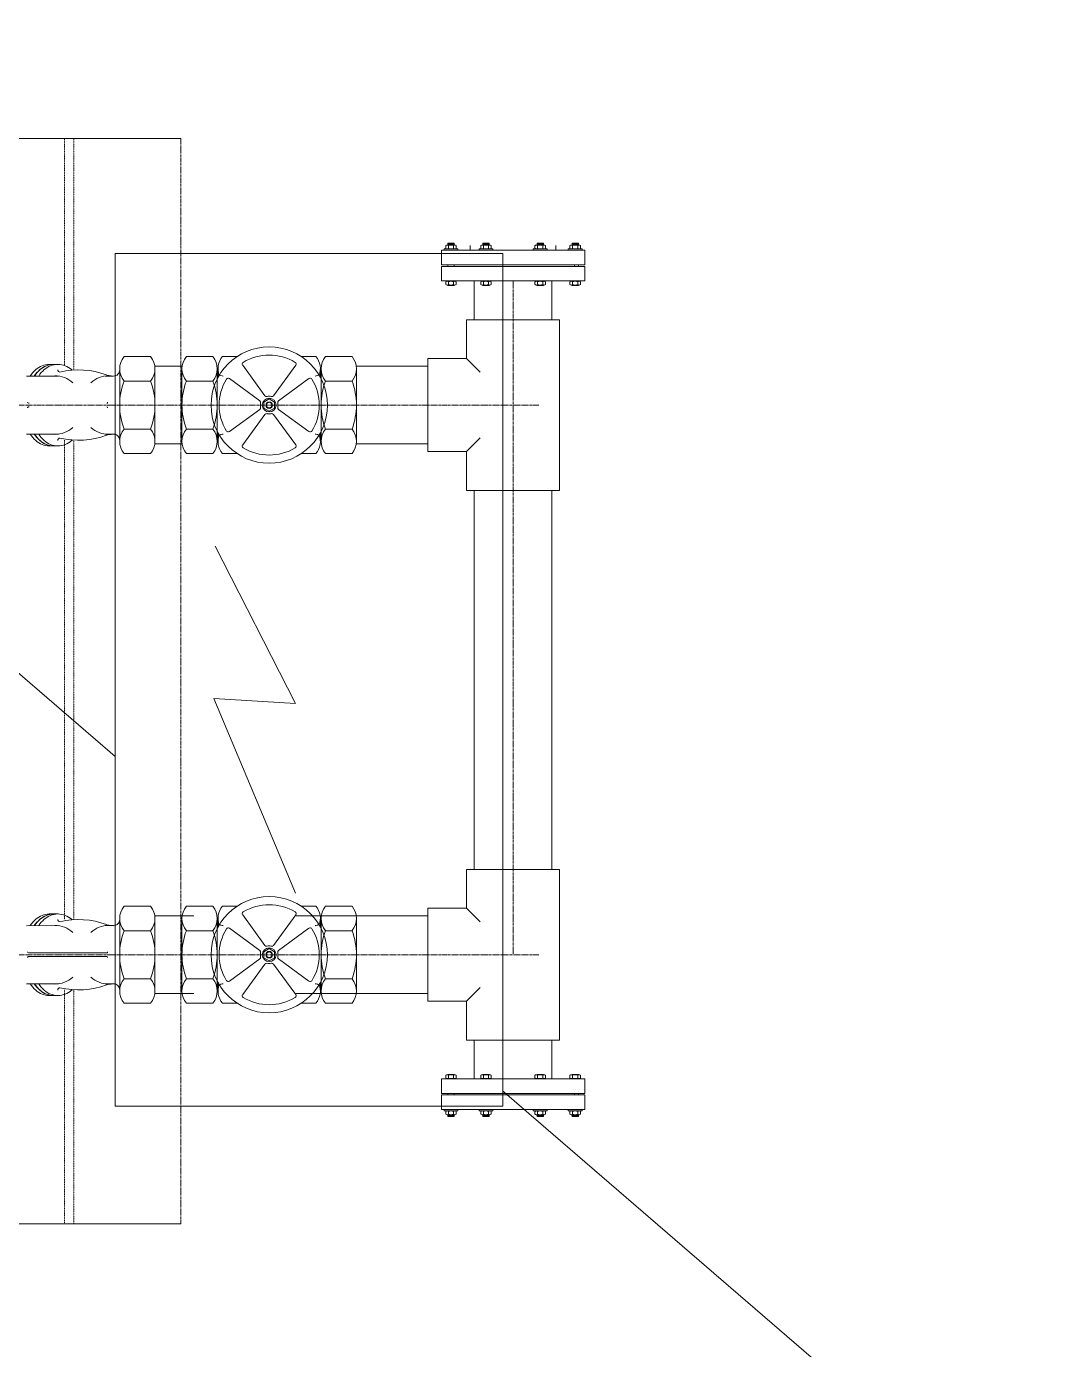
# Model space of a CAD drawing. Header units: millimetres. Extents: x -44713 to 26888, y -13000 to 43000.
# Drawn here: x 10648 to 11139, y 18278 to 18918 of the extents above; entities that cross this region are included whole.
import ezdxf

# ---------------------------------------------------------------- set-up
doc = ezdxf.new("R2010")
doc.units = ezdxf.units.MM
doc.header["$MEASUREMENT"] = 0
for name, pattern in [('1735 X DT-5BR-RFP$0$CENTER', [2, 1.25, -0.25, 0.25, -0.25]), ('1735 X DT-5BR-RFP$0$CONTINU', [0]), ('1735 X DT-5BR-RFP$0$DASHED', [0.75, 0.5, -0.25])]:
    doc.linetypes.add(name, pattern=pattern)
doc.layers.add('00-First Floor Projection', color=1, linetype='Continuous')
doc.layers.add('1735 X DT-5BR-RFP$0$0-MEP', color=251, linetype='Continuous', lineweight=20)
doc.styles.add('1735 X DT-5BR-RFP$0$ARIAL', font='swiss.ttf')
doc.dimstyles.new('1735 X DT-5BR-RFP$0$A&B DIM', dxfattribs={"dimtxt": 250, "dimasz": 250, "dimexe": 100, "dimexo": 100, "dimgap": 0, "dimtad": 0, "dimdec": 0, "dimzin": 12, "dimdsep": 46, "dimtxsty": '1735 X DT-5BR-RFP$0$ARIAL', "dimcen": 0, "dimdle": 100, "dimclrd": 11, "dimclre": 11, "dimclrt": 7, "dimadec": 0, "dimazin": 0, "dimtfac": 1, "dimtdec": 0, "dimtmove": 1, "dimatfit": 2, "dimfxl": 1, "dimtvp": 0.75, "dimtolj": 1, "dimtzin": 12, "dimlwd": 18, "dimlwe": 18, "dimarcsym": 0})

# ---------------------------------------------------------------- blocks, each defined once
blk = doc.blocks.new('1735 X DT-5BR-RFP$0$IV - PLAN')
at = {"linetype": '1735 X DT-5BR-RFP$0$CONTINU'}
for p, q in [((-5.5, 12.1), (-34.2, 51.3)), ((5.5, 12.1), (34.2, 51.3)), ((-12.1, 5.5), (-51.3, 34.2)), ((12.1, 5.5), (51.3, 34.2)), ((-3.9, 6.8), (-7.9, 0)), ((3.9, 6.8), (-3.9, 6.8)), ((7.9, 0), (3.9, 6.8)), ((-12.1, -5.5), (-51.3, -34.2)), ((-5.5, -12.1), (-34.2, -51.3)), ((-7.9, 0), (-3.9, -6.8)), ((-3.9, -6.8), (3.9, -6.8)), ((3.9, -6.8), (7.9, 0)), ((5.5, -12.1), (34.2, -51.3)), ((12.1, -5.5), (51.3, -34.2))]:
    blk.add_line(p, q, dxfattribs=at)
for points in [[(-62.5, 60.3), (-62.5, 41.4)], [(-35.6, 66), (-46.8, 66)], [(46.8, 66), (35.6, 66)], [(62.5, 41.4), (62.5, 60.3)], [(-62.5, -60.3), (-62.5, -41.4)], [(62.5, -41.4), (62.5, -60.3)], [(-35.6, -66), (-46.8, -66)], [(-35.6, -66), (-37.4, -66)], [(46.8, -66), (35.6, -66)]]:
    blk.add_lwpolyline(points)
for centre, start, end in [((-46.8, 41.4), 69.854, 129.8153), ((46.8, 41.4), 50.2038, 110.202), ((-46.8, -41.4), 230.1847, 290.146), ((46.8, -41.4), 249.798, 309.7962)]:
    blk.add_arc(centre, 24.6, start, end)
at = {"linetype": '1735 X DT-5BR-RFP$0$CONTINU', "extrusion": (0, 0, -1)}
for centre, major_axis, start_param, end_param in [((0, 0), (-75, 0), 1.570797, 7.853982), ((-32.1, 52.9), (-2.62, 0), -0.631707, 1.02491), ((0, 0), (-64.5, 0), 1.024909, 2.116684), ((32.1, 52.9), (2.62, 0), -1.02491, 0.631707), ((-52.9, 32.1), (-2.62, 0), 0.545893, 2.20251), ((52.9, 32.1), (2.62, 0), 4.080675, 5.737293), ((0, 0), (64.5, 0), 2.595705, 3.68748), ((0, 0), (64.5, 0), -0.545888, 0.545888), ((-13.6, 3.4), (2.62, 0), -0.939096, 0.243436), ((0, 0), (-11.4, 0), -0.243445, 0.243445), ((0, 0), (-8.86, 0), 1.570798, 7.853983), ((-3.4, 13.6), (2.62, 0), 1.327349, 2.509881), ((0, 0), (4.33, 0), 4.712383, 10.995568), ((0, 0), (3.57, 0), 4.712375421905853, 10.99556072908544), ((0, 0), (-11.4, 0), 1.327351, 1.814241), ((3.4, 13.6), (-2.62, 0), 3.773303, 4.955836), ((13.6, 3.4), (2.62, 0), 2.898144, 4.080677), ((0, 0), (-11.4, 0), 2.898148, 3.385038), ((-13.6, -3.4), (2.62, 0), -0.243448, 0.939084), ((-3.4, -13.6), (-2.62, 0), 0.631711, 1.814243), ((0, 0), (-11.4, 0), 4.468944, 4.955834), ((3.4, -13.6), (2.62, 0), 4.468942, 5.651475), ((13.6, -3.4), (-2.62, 0), -0.939084, 0.243448), ((-52.9, -32.1), (2.62, 0), 0.939082, 2.5957), ((52.9, -32.1), (-2.62, 0), 3.687485, 5.344103), ((-32.1, -52.9), (2.62, 0), 2.116682, 3.7733), ((0, 0), (-64.5, 0), 4.166501, 5.258277)]:
    blk.add_ellipse(centre, major_axis=major_axis, ratio=1, start_param=start_param, end_param=end_param, dxfattribs=at)
at = {"linetype": '1735 X DT-5BR-RFP$0$CONTINU'}
blk.add_ellipse((32.1, -52.9), major_axis=(-2.62, 0), ratio=1, start_param=2.116682, end_param=3.7733, dxfattribs=at)
blk = doc.blocks.new('1735 X DT-5BR-RFP$0$HOT R.O. WATER CIRCULATION PUMP')
for p, q in [((-450, 0), (0, 0)), ((-450, -525), (0, -525))]:
    blk.add_line(p, q)
at = {"linetype": '1735 X DT-5BR-RFP$0$DASHED', "ltscale": 0.1}
for p, q in [((-398.25, -113.28), (-398.25, 0)), ((-393.75, -113.14), (-393.75, 0)), ((-398.25, -379.13), (-398.25, -146.99)), ((-393.75, -379), (-393.75, -147.12)), ((-398.25, -525), (-398.25, -412.84)), ((-393.75, -525), (-393.75, -415.12))]:
    blk.add_line(p, q, dxfattribs=at)
at = {"linetype": 'Continuous'}
for p, q in [((-645.3, -55.28), (-645.3, -62.31)), ((-641.89, -52.97), (-641.89, -54.35)), ((-639.39, -52.97), (-639.39, -54.35)), ((-624.98, -52.97), (-624.98, -54.35)), ((-622.47, -52.97), (-622.47, -54.35)), ((-645.3, -63.03), (-645.3, -70.06)), ((-642.17, -62.48), (-642.17, -62.31)), ((-642.17, -63.03), (-642.17, -62.31)), ((-640.27, -63.03), (-640.27, -62.31)), ((-642.17, -70.23), (-642.17, -70.06)), ((-639.11, -70.06), (-639.11, -70.23)), ((-629.36, -70.06), (-629.36, -88.89)), ((-625.26, -70.23), (-625.26, -70.06)), ((-622.2, -70.06), (-622.2, -70.23)), ((-641.89, -71.84), (-641.89, -70.46)), ((-639.39, -71.84), (-639.39, -70.46)), ((-624.98, -71.84), (-624.98, -70.46)), ((-622.47, -71.84), (-622.47, -70.46)), ((-633.11, -171.39), (-633.11, -88.89)), ((-386.38, -110.42), (-390.5, -110.42)), ((-375.29, -116.06), (-390.75, -116.06)), ((-376.24, -129.22), (-414.08, -129.22)), ((-376.24, -131.03), (-414.08, -131.03)), ((-375.29, -144.19), (-390.75, -144.2)), ((-386.38, -149.84), (-390.5, -149.84)), ((-629.36, -354.74), (-629.36, -171.39)), ((-633.11, -354.74), (-633.11, -437.24)), ((-386.38, -376.28), (-390.5, -376.28)), ((-375.29, -381.92), (-390.75, -381.92)), ((-376.24, -395.08), (-376.58, -395.08)), ((-376.24, -396.88), (-376.58, -396.88)), ((-375.29, -410.05), (-390.75, -410.05)), ((-386.38, -415.7), (-390.5, -415.7)), ((-629.36, -456.07), (-629.36, -437.24)), ((-641.89, -454.29), (-641.89, -455.67)), ((-639.39, -454.29), (-639.39, -455.67)), ((-624.98, -454.29), (-624.98, -455.67)), ((-622.47, -454.29), (-622.47, -455.67)), ((-645.3, -463.1), (-645.3, -456.07)), ((-642.17, -455.9), (-642.17, -456.07)), ((-639.11, -456.07), (-639.11, -455.9)), ((-625.26, -455.9), (-625.26, -456.07)), ((-622.2, -456.07), (-622.2, -455.9)), ((-645.3, -470.85), (-645.3, -463.82)), ((-642.17, -463.1), (-642.17, -463.82)), ((-642.17, -463.65), (-642.17, -463.82)), ((-640.27, -463.1), (-640.27, -463.82)), ((-641.89, -473.16), (-641.89, -471.78)), ((-639.39, -473.16), (-639.39, -471.78)), ((-624.98, -473.16), (-624.98, -471.78)), ((-622.47, -473.16), (-622.47, -471.78))]:
    blk.add_line(p, q, dxfattribs=at)
at = {"color": 8, "linetype": '1735 X DT-5BR-RFP$0$CENTER'}
blk.add_line((-610.61, -130.54), (-610.61, -456.07), dxfattribs=at)
at = {"linetype": '1735 X DT-5BR-RFP$0$CONTINU'}
blk.add_line((-631.33, -473.17), (-631.33, -470.85), dxfattribs=at)
at = {"linetype": 'Continuous'}
for points in [[(-643.98, -55.28), (-643.98, -54.58), (-637.3, -54.58), (-637.3, -55.28)], [(-627.07, -55.28), (-627.07, -54.58), (-620.39, -54.58), (-620.39, -55.28)], [(-643.98, -470.85), (-643.98, -471.55), (-637.3, -471.55), (-637.3, -470.85)], [(-627.07, -470.85), (-627.07, -471.55), (-620.39, -471.55), (-620.39, -470.85)]]:
    blk.add_lwpolyline(points, close=True, dxfattribs=at)
for points in [[(-643.17, -54.35), (-643.17, -52.97)], [(-642.53, -52.74), (-638.75, -52.74)], [(-638.75, -54.58), (-642.53, -54.58)], [(-639.11, -52.74), (-639.11, -51.87), (-642.17, -51.87), (-642.17, -52.81)], [(-638.11, -52.97), (-638.11, -54.35)], [(-626.25, -54.35), (-626.25, -52.97)], [(-625.62, -52.74), (-621.84, -52.74)], [(-621.84, -54.58), (-625.62, -54.58)], [(-622.2, -52.74), (-622.2, -51.87), (-625.26, -51.87), (-625.26, -52.81)], [(-621.2, -52.97), (-621.2, -54.35)], [(-599.38, -52.74), (-595.6, -52.74)], [(-595.96, -52.74), (-595.96, -51.87), (-599.03, -51.87), (-599.03, -52.81)], [(-578.69, -52.74), (-582.47, -52.74)], [(-582.11, -52.74), (-582.11, -51.87), (-579.05, -51.87), (-579.05, -52.81)], [(-638.75, -70.23), (-642.53, -70.23)], [(-621.84, -70.23), (-625.62, -70.23)], [(-643.17, -70.46), (-643.17, -71.84)], [(-642.53, -72.07), (-638.75, -72.07)], [(-639.11, -72.07), (-639.11, -72.25), (-642.17, -72.25), (-642.17, -72)], [(-638.11, -71.84), (-638.11, -70.46)], [(-626.25, -70.46), (-626.25, -71.84)], [(-625.62, -72.07), (-621.84, -72.07)], [(-622.2, -72.07), (-622.2, -72.25), (-625.26, -72.25), (-625.26, -72)], [(-621.2, -71.84), (-621.2, -70.46)], [(-643.17, -455.67), (-643.17, -454.29)], [(-642.53, -454.06), (-638.75, -454.06)], [(-639.11, -454.06), (-639.11, -453.89), (-642.17, -453.89), (-642.17, -454.13)], [(-638.11, -454.29), (-638.11, -455.67)], [(-626.25, -455.67), (-626.25, -454.29)], [(-625.62, -454.06), (-621.84, -454.06)], [(-622.2, -454.06), (-622.2, -453.89), (-625.26, -453.89), (-625.26, -454.13)], [(-621.2, -454.29), (-621.2, -455.67)], [(-638.75, -455.9), (-642.53, -455.9)], [(-621.84, -455.9), (-625.62, -455.9)], [(-643.17, -471.78), (-643.17, -473.16)], [(-638.75, -471.55), (-642.53, -471.55)], [(-642.53, -473.39), (-638.75, -473.39)], [(-639.11, -473.39), (-639.11, -474.26), (-642.17, -474.26), (-642.17, -473.32)], [(-638.11, -473.16), (-638.11, -471.78)], [(-626.25, -471.78), (-626.25, -473.16)], [(-621.84, -471.55), (-625.62, -471.55)], [(-625.62, -473.39), (-621.84, -473.39)], [(-622.2, -473.39), (-622.2, -474.26), (-625.26, -474.26), (-625.26, -473.32)], [(-621.2, -473.16), (-621.2, -471.78)], [(-599.38, -473.39), (-595.6, -473.39)], [(-595.96, -473.39), (-595.96, -474.26), (-599.03, -474.26), (-599.03, -473.32)], [(-578.69, -473.39), (-582.47, -473.39)], [(-582.11, -473.39), (-582.11, -474.26), (-579.05, -474.26), (-579.05, -473.32)]]:
    blk.add_lwpolyline(points, dxfattribs=at)
for centre, radius, start, end in [((-642.53, -53.74), 0.994, 50.19425, 129.80575), ((-642.53, -53.59), 0.994, 230.19425, 309.80575), ((-640.54, -35.2), 16.91, 264.46243, 274.85915), ((-640.54, -35.49), 16.91, 264.46243, 274.85915), ((-640.54, -35.73), 16.91, 264.46243, 274.85915), ((-640.64, -56.27), 3.53, 69.18422, 110.81578), ((-640.64, -51.05), 3.53, 249.18422, 290.81578), ((-638.75, -53.74), 0.994, 50.19425, 129.80575), ((-638.75, -53.59), 0.994, 230.19425, 309.80575), ((-625.62, -53.74), 0.994, 50.19425, 129.80575), ((-625.62, -53.59), 0.994, 230.19425, 309.80575), ((-623.63, -35.2), 16.91, 264.46243, 274.85915), ((-623.63, -35.49), 16.91, 264.46243, 274.85915), ((-623.63, -35.73), 16.91, 264.46243, 274.85915), ((-623.73, -56.27), 3.53, 69.18422, 110.81578), ((-623.73, -51.05), 3.53, 249.18422, 290.81578), ((-621.84, -53.74), 0.994, 50.19425, 129.80575), ((-621.84, -53.59), 0.994, 230.19425, 309.80575), ((-599.38, -53.74), 0.994, 50.19425, 129.80575), ((-597.39, -35.2), 16.91, 264.46243, 274.85915), ((-597.39, -35.49), 16.91, 264.46243, 274.85915), ((-597.39, -35.73), 16.91, 264.46243, 274.85915), ((-597.49, -56.27), 3.53, 69.18422, 110.81578), ((-595.6, -53.74), 0.994, 50.19425, 129.80575), ((-582.47, -53.74), 0.994, 50.19425, 129.80575), ((-580.48, -35.2), 16.91, 264.46243, 274.85915), ((-580.48, -35.49), 16.91, 264.46243, 274.85915), ((-580.48, -35.73), 16.91, 264.46243, 274.85915), ((-580.58, -56.27), 3.53, 69.18422, 110.81578), ((-578.69, -53.74), 0.994, 50.19425, 129.80575), ((-642.53, -71.23), 0.994, 50.19425, 129.80575), ((-640.64, -73.76), 3.53, 69.18422, 110.81578), ((-638.75, -71.23), 0.994, 50.19425, 129.80575), ((-625.62, -71.23), 0.994, 50.19425, 129.80575), ((-623.73, -73.76), 3.53, 69.18422, 110.81578), ((-621.84, -71.23), 0.994, 50.19425, 129.80575), ((-642.53, -71.08), 0.994, 230.19425, 309.80575), ((-640.64, -68.54), 3.53, 249.18422, 290.81578), ((-638.75, -71.08), 0.994, 230.19425, 309.80575), ((-625.62, -71.08), 0.994, 230.19425, 309.80575), ((-623.73, -68.54), 3.53, 249.18422, 290.81578), ((-621.84, -71.08), 0.994, 230.19425, 309.80575), ((-642.53, -455.06), 0.994, 50.19425, 129.80575), ((-640.64, -457.59), 3.53, 69.18422, 110.81578), ((-638.75, -455.06), 0.994, 50.19425, 129.80575), ((-625.62, -455.06), 0.994, 50.19425, 129.80575), ((-623.73, -457.59), 3.53, 69.18422, 110.81578), ((-621.84, -455.06), 0.994, 50.19425, 129.80575), ((-642.53, -454.91), 0.994, 230.19425, 309.80575), ((-640.64, -452.37), 3.53, 249.18422, 290.81578), ((-638.75, -454.91), 0.994, 230.19425, 309.80575), ((-625.62, -454.91), 0.994, 230.19425, 309.80575), ((-623.73, -452.37), 3.53, 249.18422, 290.81578), ((-621.84, -454.91), 0.994, 230.19425, 309.80575), ((-642.53, -472.54), 0.994, 50.19425, 129.80575), ((-642.53, -472.4), 0.994, 230.19425, 309.80575), ((-640.54, -490.4), 16.91, 85.14085, 95.53757), ((-640.64, -475.08), 3.53, 69.18422, 110.81578), ((-640.64, -469.86), 3.53, 249.18422, 290.81578), ((-638.75, -472.54), 0.994, 50.19425, 129.80575), ((-638.75, -472.4), 0.994, 230.19425, 309.80575), ((-625.62, -472.54), 0.994, 50.19425, 129.80575), ((-625.62, -472.4), 0.994, 230.19425, 309.80575), ((-623.63, -490.4), 16.91, 85.14085, 95.53757), ((-623.73, -475.08), 3.53, 69.18422, 110.81578), ((-623.73, -469.86), 3.53, 249.18422, 290.81578), ((-621.84, -472.54), 0.994, 50.19425, 129.80575), ((-621.84, -472.4), 0.994, 230.19425, 309.80575), ((-599.38, -472.4), 0.994, 230.19425, 309.80575), ((-597.39, -490.4), 16.91, 85.14085, 95.53757), ((-597.49, -469.86), 3.53, 249.18422, 290.81578), ((-595.6, -472.4), 0.994, 230.19425, 309.80575), ((-582.47, -472.4), 0.994, 230.19425, 309.80575), ((-580.48, -490.4), 16.91, 85.14085, 95.53757), ((-580.58, -469.86), 3.53, 249.18422, 290.81578), ((-578.69, -472.4), 0.994, 230.19425, 309.80575), ((-640.54, -490.64), 16.91, 85.14085, 95.53757), ((-640.54, -490.93), 16.91, 85.14085, 95.53757), ((-623.63, -490.64), 16.91, 85.14085, 95.53757), ((-623.63, -490.93), 16.91, 85.14085, 95.53757), ((-597.39, -490.64), 16.91, 85.14085, 95.53757), ((-597.39, -490.93), 16.91, 85.14085, 95.53757), ((-580.48, -490.64), 16.91, 85.14085, 95.53757), ((-580.48, -490.93), 16.91, 85.14085, 95.53757)]:
    blk.add_arc(centre, radius, start, end, dxfattribs=at)
at = {"linetype": 'Continuous', "extrusion": (0, 0, -1)}
for centre, major_axis, start_param, end_param in [((-400.45, -152.95), (28.16, -28.16), 3.577925, 4.153884), ((-382.14, -128.41), (15.22, -15.22), 3.141593, 3.159046), ((-390.37, -120.66), (7.24, -7.24), 3.211406, 3.909538), ((-391.46, -113.2), (0.686, -0.686), -0.925024, 0.750492), ((-390.61, -120.66), (7.24, 7.24), 5.51524, 6.213372), ((-388.61, -120.66), (7.24, 7.24), 5.51524, 6.213372), ((-388.5, -120.66), (7.24, 7.24), 5.51524, 6.213372), ((-386.5, -120.66), (7.24, -7.24), 3.944444, 4.642576), ((-398.84, -128.41), (15.22, 15.22), 6.265732, 6.457718), ((-396.85, -128.41), (15.22, 15.22), 6.265732, 6.457718), ((-396.73, -128.41), (15.22, -15.22), 4.694936, 4.886922), ((-394.74, -128.41), (15.22, 15.22), 6.265732, 6.457718), ((-388.99, -129.03), (9.25, 9.25), 4.764749, 5.497787), ((-390.37, -386.52), (7.24, -7.24), 3.211406, 3.909538), ((-390.61, -386.52), (7.24, 7.24), 5.51524, 6.213372), ((-388.61, -386.52), (7.24, 7.24), 5.51524, 6.213372), ((-388.5, -386.52), (7.24, 7.24), 5.51524, 6.213372), ((-386.5, -386.52), (7.24, -7.24), 3.944444, 4.642576), ((-400.45, -418.81), (28.16, -28.16), 3.577925, 4.153884), ((-388.99, -394.89), (9.25, 9.25), 4.764749, 5.497787), ((-382.14, -394.27), (15.22, -15.22), 3.141593, 3.159046), ((-391.46, -379.05), (0.686, -0.686), -0.925024, 0.750492), ((-398.84, -394.27), (15.22, 15.22), 6.265732, 6.457718), ((-396.85, -394.27), (15.22, 15.22), 6.265732, 6.457718), ((-396.73, -394.27), (15.22, -15.22), 4.694936, 4.886922), ((-394.74, -394.27), (15.22, 15.22), 6.265732, 6.457718)]:
    blk.add_ellipse(centre, major_axis=major_axis, ratio=1, start_param=start_param, end_param=end_param, dxfattribs=at)
at = {"linetype": 'Continuous'}
for centre, major_axis, start_param, end_param in [((-414.08, -128.77), (0.319, -0.319), 3.926991, 5.497787), ((-414.08, -131.48), (0.319, 0.319), 0.785398, 2.356195), ((-376.24, -128.77), (0.319, -0.319), 5.497787, 7.068584), ((-376.24, -131.48), (0.319, 0.319), -0.785398, 0.785398), ((-400.45, -107.31), (28.16, 28.16), 3.577925, 4.153884), ((-388.99, -131.23), (9.25, -9.25), 4.764749, 5.497787), ((-382.14, -131.85), (15.22, 15.22), 3.141593, 3.159046), ((-391.46, -147.07), (0.686, 0.686), -0.925024, 0.750492), ((-398.84, -131.85), (15.22, -15.22), 6.265732, 6.457718), ((-396.85, -131.85), (15.22, -15.22), 6.265732, 6.457718), ((-396.73, -131.85), (15.22, 15.22), 4.694936, 4.886922), ((-394.74, -131.85), (15.22, -15.22), 6.265732, 6.457718), ((-390.37, -139.6), (7.24, 7.24), 3.211406, 3.909538), ((-390.61, -139.6), (7.24, -7.24), 5.51524, 6.213372), ((-388.61, -139.6), (7.24, -7.24), 5.51524, 6.213372), ((-388.5, -139.6), (7.24, -7.24), 5.51524, 6.213372), ((-386.5, -139.6), (7.24, 7.24), 3.944444, 4.642576), ((-414.08, -394.63), (0.319, -0.319), 3.926991, 5.497787), ((-376.24, -394.63), (0.319, -0.319), 5.497787, 7.068584), ((-414.08, -397.34), (0.319, 0.319), 0.785398, 2.356195), ((-376.24, -397.34), (0.319, 0.319), -0.785398, 0.785398), ((-388.99, -397.09), (9.25, -9.25), 4.764749, 5.497787), ((-400.45, -373.17), (28.16, 28.16), 3.577925, 4.153884), ((-382.14, -397.71), (15.22, 15.22), 3.141593, 3.159046), ((-390.37, -405.46), (7.24, 7.24), 3.211406, 3.909538), ((-391.46, -412.92), (0.686, 0.686), -0.925024, 0.750492), ((-390.61, -405.46), (7.24, -7.24), 5.51524, 6.213372), ((-388.61, -405.46), (7.24, -7.24), 5.51524, 6.213372), ((-388.5, -405.46), (7.24, -7.24), 5.51524, 6.213372), ((-386.5, -405.46), (7.24, 7.24), 3.944444, 4.642576), ((-398.84, -397.71), (15.22, -15.22), 6.265732, 6.457718), ((-396.85, -397.71), (15.22, -15.22), 6.265732, 6.457718), ((-396.73, -397.71), (15.22, 15.22), 4.694936, 4.886922), ((-394.74, -397.71), (15.22, -15.22), 6.265732, 6.457718)]:
    blk.add_ellipse(centre, major_axis=major_axis, ratio=1, start_param=start_param, end_param=end_param, dxfattribs=at)
blk.add_wipeout([(-605.62, -469.32), (-605.62, -56.82), (-418.12, -56.82), (-418.12, -469.32)])
at = {"linetype": '1735 X DT-5BR-RFP$0$CENTER'}
blk.add_line((-450, 0), (-450, -525), dxfattribs=at)
at = {"linetype": 'Continuous'}
for p, q in [((-645.3, -55.28), (-575.92, -55.28)), ((-598.75, -52.97), (-598.75, -54.35)), ((-596.24, -52.97), (-596.24, -54.35)), ((-581.84, -52.97), (-581.84, -54.35)), ((-579.33, -52.97), (-579.33, -54.35)), ((-575.92, -62.31), (-575.92, -55.28)), ((-575.92, -62.31), (-645.3, -62.31)), ((-575.92, -63.03), (-645.3, -63.03)), ((-582.11, -62.31), (-582.11, -62.48)), ((-582.11, -62.31), (-582.11, -63.03)), ((-579.05, -62.48), (-579.05, -62.31)), ((-579.05, -63.03), (-579.05, -62.31)), ((-575.92, -70.06), (-575.92, -63.03)), ((-575.92, -70.06), (-645.3, -70.06)), ((-599.03, -70.06), (-599.03, -70.23)), ((-595.96, -70.23), (-595.96, -70.06)), ((-591.86, -70.06), (-591.86, -88.89)), ((-582.11, -70.06), (-582.11, -70.23)), ((-579.05, -70.23), (-579.05, -70.06)), ((-598.75, -71.84), (-598.75, -70.46)), ((-596.24, -71.84), (-596.24, -70.46)), ((-581.84, -71.84), (-581.84, -70.46)), ((-579.33, -71.84), (-579.33, -70.46)), ((-633.11, -88.89), (-588.11, -88.89)), ((-588.11, -88.89), (-588.11, -107.64)), ((-588.11, -107.64), (-594.74, -114.27)), ((-588.11, -107.64), (-569.36, -107.64)), ((-569.36, -107.64), (-569.36, -152.64)), ((-524.43, -111.39), (-569.36, -111.39)), ((-505.68, -111.39), (-524.43, -111.39)), ((-437.43, -111.39), (-456.19, -111.39)), ((-435.29, -118.5), (-422.51, -118.5)), ((-413.39, -116.07), (-417.44, -116.06)), ((-588.11, -152.64), (-594.74, -146.01)), ((-435.3, -141.77), (-422.51, -141.77)), ((-413.39, -144.2), (-417.45, -144.2)), ((-588.11, -152.64), (-588.11, -171.39)), ((-569.36, -152.64), (-588.11, -152.64)), ((-524.43, -148.89), (-569.36, -148.89)), ((-505.69, -148.89), (-524.43, -148.89)), ((-437.43, -148.89), (-456.18, -148.89)), ((-588.11, -171.39), (-633.11, -171.39)), ((-591.86, -171.39), (-591.86, -354.74)), ((-588.11, -354.74), (-633.11, -354.74)), ((-588.11, -373.49), (-588.11, -354.74)), ((-588.11, -373.49), (-594.74, -380.12)), ((-569.36, -373.49), (-588.11, -373.49)), ((-569.36, -418.49), (-569.36, -373.49)), ((-534.86, -377.24), (-569.36, -377.24)), ((-413.39, -381.92), (-417.44, -381.92)), ((-435.29, -384.35), (-422.51, -384.35)), ((-435.29, -384.35), (-422.51, -384.35)), ((-435.3, -407.62), (-422.51, -407.63)), ((-435.3, -407.62), (-422.51, -407.63)), ((-588.11, -418.49), (-594.74, -411.86)), ((-534.86, -414.74), (-569.36, -414.74)), ((-413.39, -410.05), (-417.45, -410.05)), ((-588.11, -437.24), (-588.11, -418.49)), ((-588.11, -418.49), (-569.36, -418.49)), ((-633.11, -437.24), (-588.11, -437.24)), ((-591.86, -456.07), (-591.86, -437.24)), ((-598.75, -454.29), (-598.75, -455.67)), ((-596.24, -454.29), (-596.24, -455.67)), ((-581.84, -454.29), (-581.84, -455.67)), ((-579.33, -454.29), (-579.33, -455.67)), ((-575.92, -456.07), (-645.3, -456.07)), ((-599.03, -456.07), (-599.03, -455.9)), ((-595.96, -455.9), (-595.96, -456.07)), ((-582.11, -456.07), (-582.11, -455.9)), ((-579.05, -455.9), (-579.05, -456.07)), ((-575.92, -456.07), (-575.92, -463.1)), ((-575.92, -463.1), (-645.3, -463.1)), ((-575.92, -463.82), (-645.3, -463.82)), ((-582.11, -463.82), (-582.11, -463.1)), ((-582.11, -463.82), (-582.11, -463.65)), ((-579.05, -463.1), (-579.05, -463.82)), ((-579.05, -463.65), (-579.05, -463.82)), ((-575.92, -463.82), (-575.92, -470.85)), ((-645.3, -470.85), (-575.92, -470.85)), ((-598.75, -473.16), (-598.75, -471.78)), ((-596.24, -473.16), (-596.24, -471.78)), ((-581.84, -473.16), (-581.84, -471.78)), ((-579.33, -473.16), (-579.33, -471.78))]:
    blk.add_line(p, q, dxfattribs=at)
for p, q in [((-532.72, -118.5), (-519.94, -118.5)), ((-532.72, -118.5), (-519.94, -118.5)), ((-452.62, -118.5), (-465.4, -118.5)), ((-452.62, -118.5), (-465.4, -118.5)), ((-532.72, -141.77), (-519.94, -141.77)), ((-532.72, -141.77), (-519.94, -141.78)), ((-452.62, -141.77), (-465.4, -141.77)), ((-452.62, -141.77), (-465.4, -141.78)), ((-437.43, -377.24), (-450.48, -377.24)), ((-532.72, -384.35), (-519.94, -384.35)), ((-532.72, -384.36), (-519.94, -384.36)), ((-452.62, -384.35), (-465.4, -384.35)), ((-452.62, -384.36), (-465.4, -384.36)), ((-532.72, -407.62), (-519.94, -407.63)), ((-532.72, -407.63), (-519.94, -407.63)), ((-452.62, -407.62), (-465.4, -407.63)), ((-452.62, -407.63), (-465.4, -407.63)), ((-437.43, -414.74), (-450.48, -414.74))]:
    blk.add_line(p, q)
at = {"color": 8, "linetype": '1735 X DT-5BR-RFP$0$CENTER'}
for p, q in [((-38.81, -130.14), (-622.99, -130.14)), ((-38.81, -395.99), (-622.99, -395.99))]:
    blk.add_line(p, q, dxfattribs=at)
at = {"linetype": '1735 X DT-5BR-RFP$0$CONTINU'}
blk.add_line((-589.89, -473.17), (-589.89, -470.85), dxfattribs=at)
blk.add_lwpolyline([(-605.62, -469.32), (-605.62, -56.82), (-418.12, -56.82), (-418.12, -469.32)], close=True)
at = {"linetype": 'Continuous'}
for points in [[(-600.83, -55.28), (-600.83, -54.58), (-594.15, -54.58), (-594.15, -55.28)], [(-577.24, -55.28), (-577.24, -54.58), (-583.92, -54.58), (-583.92, -55.28)], [(-600.83, -470.85), (-600.83, -471.55), (-594.15, -471.55), (-594.15, -470.85)], [(-577.24, -470.85), (-577.24, -471.55), (-583.92, -471.55), (-583.92, -470.85)]]:
    blk.add_lwpolyline(points, close=True, dxfattribs=at)
for points in [[(-600.02, -54.35), (-600.02, -52.97)], [(-595.6, -54.58), (-599.38, -54.58)], [(-594.97, -52.97), (-594.97, -54.35)], [(-583.11, -52.97), (-583.11, -54.35)], [(-582.47, -54.58), (-578.69, -54.58)], [(-578.06, -54.35), (-578.06, -52.97)], [(-599.38, -70.23), (-595.6, -70.23)], [(-582.47, -70.23), (-578.69, -70.23)], [(-600.02, -71.84), (-600.02, -70.46)], [(-595.6, -72.07), (-599.38, -72.07)], [(-599.03, -72.07), (-599.03, -72.25), (-595.96, -72.25), (-595.96, -72)], [(-594.97, -70.46), (-594.97, -71.84)], [(-583.11, -71.84), (-583.11, -70.46)], [(-578.69, -72.07), (-582.47, -72.07)], [(-582.11, -72.07), (-582.11, -72.25), (-579.05, -72.25), (-579.05, -72)], [(-578.06, -70.46), (-578.06, -71.84)], [(-435.29, -106.69), (-422.5, -106.69)], [(-437.43, -147.67), (-437.43, -112.59)], [(-420.37, -112.6), (-420.37, -147.67)], [(-422.51, -153.58), (-435.3, -153.57)], [(-435.29, -372.55), (-422.5, -372.55)], [(-435.29, -372.55), (-422.5, -372.55)], [(-437.43, -413.53), (-437.43, -378.45)], [(-437.43, -413.53), (-437.43, -378.45)], [(-420.37, -378.45), (-420.37, -413.53)], [(-420.37, -378.45), (-420.37, -413.53)], [(-422.51, -419.43), (-435.3, -419.43)], [(-422.51, -419.43), (-435.3, -419.43)], [(-600.02, -454.29), (-600.02, -455.67)], [(-595.6, -454.06), (-599.38, -454.06)], [(-599.03, -454.06), (-599.03, -453.89), (-595.96, -453.89), (-595.96, -454.13)], [(-594.97, -455.67), (-594.97, -454.29)], [(-583.11, -454.29), (-583.11, -455.67)], [(-578.69, -454.06), (-582.47, -454.06)], [(-582.11, -454.06), (-582.11, -453.89), (-579.05, -453.89), (-579.05, -454.13)], [(-578.06, -455.67), (-578.06, -454.29)], [(-599.38, -455.9), (-595.6, -455.9)], [(-582.47, -455.9), (-578.69, -455.9)], [(-600.02, -471.78), (-600.02, -473.16)], [(-595.6, -471.55), (-599.38, -471.55)], [(-594.97, -473.16), (-594.97, -471.78)], [(-583.11, -473.16), (-583.11, -471.78)], [(-582.47, -471.55), (-578.69, -471.55)], [(-578.06, -471.78), (-578.06, -473.16)]]:
    blk.add_lwpolyline(points, dxfattribs=at)
for points in [[(-532.72, -106.69), (-519.93, -106.69)], [(-532.72, -106.7), (-519.93, -106.7)], [(-452.62, -106.69), (-465.41, -106.69)], [(-452.62, -106.7), (-465.41, -106.7)], [(-534.86, -147.67), (-534.86, -112.59)], [(-534.86, -147.68), (-534.86, -112.6)], [(-517.8, -112.6), (-517.8, -147.67)], [(-517.8, -112.6), (-517.8, -147.68)], [(-467.54, -112.6), (-467.54, -147.67)], [(-467.54, -112.6), (-467.54, -147.68)], [(-450.48, -147.67), (-450.48, -112.59)], [(-450.48, -147.68), (-450.48, -112.6)], [(-519.94, -153.58), (-532.73, -153.57)], [(-519.94, -153.58), (-532.73, -153.58)], [(-465.4, -153.58), (-452.61, -153.57)], [(-465.4, -153.58), (-452.61, -153.58)], [(-505.31, -159.87), (-465.97, -254.12), (-505.31, -251.68), (-466.48, -327.69)], [(-532.72, -372.55), (-519.93, -372.55)], [(-532.72, -372.55), (-519.93, -372.55)], [(-452.62, -372.55), (-465.41, -372.55)], [(-452.62, -372.55), (-465.41, -372.55)], [(-534.86, -413.53), (-534.86, -378.45)], [(-534.86, -413.53), (-534.86, -378.45)], [(-517.8, -378.45), (-517.8, -413.53)], [(-517.8, -378.46), (-517.8, -413.54)], [(-467.54, -378.45), (-467.54, -413.53)], [(-467.54, -378.46), (-467.54, -413.54)], [(-450.48, -413.53), (-450.48, -378.45)], [(-450.48, -413.53), (-450.48, -378.45)], [(-519.94, -419.43), (-532.73, -419.43)], [(-519.94, -419.44), (-532.73, -419.44)], [(-465.4, -419.43), (-452.61, -419.43)], [(-465.4, -419.44), (-452.61, -419.44)]]:
    blk.add_lwpolyline(points)
for centre, radius, start, end in [((-599.38, -53.59), 0.994, 230.19425, 309.80575), ((-597.49, -51.05), 3.53, 249.18422, 290.81578), ((-595.6, -53.59), 0.994, 230.19425, 309.80575), ((-582.47, -53.59), 0.994, 230.19425, 309.80575), ((-580.58, -51.05), 3.53, 249.18422, 290.81578), ((-578.69, -53.59), 0.994, 230.19425, 309.80575), ((-599.38, -71.23), 0.994, 50.19425, 129.80575), ((-597.49, -73.76), 3.53, 69.18422, 110.81578), ((-595.6, -71.23), 0.994, 50.19425, 129.80575), ((-582.47, -71.23), 0.994, 50.19425, 129.80575), ((-580.58, -73.76), 3.53, 69.18422, 110.81578), ((-578.69, -71.23), 0.994, 50.19425, 129.80575), ((-599.38, -71.08), 0.994, 230.19425, 309.80575), ((-597.49, -68.54), 3.53, 249.18422, 290.81578), ((-595.6, -71.08), 0.994, 230.19425, 309.80575), ((-582.47, -71.08), 0.994, 230.19425, 309.80575), ((-580.58, -68.54), 3.53, 249.18422, 290.81578), ((-578.69, -71.08), 0.994, 230.19425, 309.80575), ((-428.21, -112.59), 9.22, 140.18466, 219.79617), ((-429.59, -112.59), 9.22, 320.18466, 39.79617), ((-417.44, -113.14), 2.93, 180, 270.00089), ((-404.69, -130.14), 32.74, 159.17464, 200.80619), ((-453.12, -130.13), 32.74, 339.17464, 20.80619), ((-428.21, -147.67), 9.22, 140.18466, 219.79617), ((-429.6, -147.67), 9.22, 320.18466, 39.79617), ((-417.45, -147.12), 2.93, 89.99911, 180), ((-428.21, -378.45), 9.22, 140.18466, 219.79617), ((-428.21, -378.45), 9.22, 140.18466, 219.79617), ((-429.59, -378.45), 9.22, 320.18466, 39.79617), ((-429.59, -378.45), 9.22, 320.18466, 39.79617), ((-417.44, -378.99), 2.93, 180, 270.00089), ((-417.44, -378.99), 2.93, 180, 270.00089), ((-404.69, -395.99), 32.74, 159.17464, 200.80619), ((-404.69, -395.99), 32.74, 159.17464, 200.80619), ((-453.12, -395.99), 32.74, 339.17464, 20.80619), ((-453.12, -395.99), 32.74, 339.17464, 20.80619), ((-428.21, -413.53), 9.22, 140.18466, 219.79617), ((-428.21, -413.53), 9.22, 140.18466, 219.79617), ((-429.6, -413.53), 9.22, 320.18466, 39.79617), ((-429.6, -413.53), 9.22, 320.18466, 39.79617), ((-417.45, -412.98), 2.93, 89.99911, 180), ((-417.45, -412.98), 2.93, 89.99911, 180), ((-599.38, -455.06), 0.994, 50.19425, 129.80575), ((-597.49, -457.59), 3.53, 69.18422, 110.81578), ((-595.6, -455.06), 0.994, 50.19425, 129.80575), ((-582.47, -455.06), 0.994, 50.19425, 129.80575), ((-580.58, -457.59), 3.53, 69.18422, 110.81578), ((-578.69, -455.06), 0.994, 50.19425, 129.80575), ((-599.38, -454.91), 0.994, 230.19425, 309.80575), ((-597.49, -452.37), 3.53, 249.18422, 290.81578), ((-595.6, -454.91), 0.994, 230.19425, 309.80575), ((-582.47, -454.91), 0.994, 230.19425, 309.80575), ((-580.58, -452.37), 3.53, 249.18422, 290.81578), ((-578.69, -454.91), 0.994, 230.19425, 309.80575), ((-599.38, -472.54), 0.994, 50.19425, 129.80575), ((-597.49, -475.08), 3.53, 69.18422, 110.81578), ((-595.6, -472.54), 0.994, 50.19425, 129.80575), ((-582.47, -472.54), 0.994, 50.19425, 129.80575), ((-580.58, -475.08), 3.53, 69.18422, 110.81578), ((-578.69, -472.54), 0.994, 50.19425, 129.80575)]:
    blk.add_arc(centre, radius, start, end, dxfattribs=at)
for centre, radius, start, end in [((-525.63, -112.59), 9.22, 140.18466, 219.79617), ((-525.63, -112.6), 9.22, 140.18466, 219.79617), ((-527.02, -112.59), 9.22, 320.18466, 39.79617), ((-527.02, -112.6), 9.22, 320.18466, 39.79617), ((-458.32, -112.59), 9.22, 140.20383, 219.81534), ((-458.32, -112.6), 9.22, 140.20383, 219.81534), ((-459.7, -112.59), 9.22, 320.20383, 39.81534), ((-459.7, -112.6), 9.22, 320.20383, 39.81534), ((-514.87, -113.14), 2.93, 180, 270.00089), ((-514.87, -113.14), 2.93, 180, 270.00089), ((-470.47, -113.14), 2.93, 269.99911, 0), ((-470.47, -113.14), 2.93, 269.99911, 0), ((-502.11, -130.14), 32.74, 159.17464, 200.80619), ((-502.11, -130.14), 32.74, 159.17464, 200.80619), ((-550.54, -130.13), 32.74, 339.17464, 20.80619), ((-550.54, -130.13), 32.74, 339.17464, 20.80619), ((-434.8, -130.13), 32.74, 159.19381, 200.82536), ((-434.8, -130.13), 32.74, 159.19381, 200.82536), ((-483.22, -130.14), 32.74, 339.19381, 20.82536), ((-483.22, -130.14), 32.74, 339.19381, 20.82536), ((-525.64, -147.67), 9.22, 140.18466, 219.79617), ((-525.64, -147.68), 9.22, 140.18466, 219.79617), ((-527.02, -147.67), 9.22, 320.18466, 39.79617), ((-527.02, -147.68), 9.22, 320.18466, 39.79617), ((-514.88, -147.12), 2.93, 89.99911, 180), ((-514.88, -147.13), 2.93, 89.99911, 180), ((-470.46, -147.12), 2.93, 0, 90.00089), ((-470.46, -147.13), 2.93, 0, 90.00089), ((-458.32, -147.67), 9.22, 140.20383, 219.81534), ((-458.32, -147.68), 9.22, 140.20383, 219.81534), ((-459.7, -147.67), 9.22, 320.20383, 39.81534), ((-459.7, -147.68), 9.22, 320.20383, 39.81534), ((-525.63, -378.45), 9.22, 140.18466, 219.79617), ((-525.63, -378.46), 9.22, 140.18466, 219.79617), ((-527.02, -378.45), 9.22, 320.18466, 39.79617), ((-527.02, -378.46), 9.22, 320.18466, 39.79617), ((-458.32, -378.45), 9.22, 140.20383, 219.81534), ((-458.32, -378.46), 9.22, 140.20383, 219.81534), ((-459.7, -378.45), 9.22, 320.20383, 39.81534), ((-459.7, -378.46), 9.22, 320.20383, 39.81534), ((-514.87, -378.99), 2.93, 180, 270.00089), ((-514.87, -379), 2.93, 180, 270.00089), ((-470.47, -378.99), 2.93, 269.99911, 0), ((-470.47, -379), 2.93, 269.99911, 0), ((-502.11, -395.99), 32.74, 159.17464, 200.80619), ((-502.11, -396), 32.74, 159.17464, 200.80619), ((-550.54, -395.99), 32.74, 339.17464, 20.80619), ((-550.54, -395.99), 32.74, 339.17464, 20.80619), ((-434.8, -395.99), 32.74, 159.19381, 200.82536), ((-434.8, -395.99), 32.74, 159.19381, 200.82536), ((-483.22, -395.99), 32.74, 339.19381, 20.82536), ((-483.22, -396), 32.74, 339.19381, 20.82536), ((-525.64, -413.53), 9.22, 140.18466, 219.79617), ((-525.64, -413.53), 9.22, 140.18466, 219.79617), ((-527.02, -413.53), 9.22, 320.18466, 39.79617), ((-527.02, -413.53), 9.22, 320.18466, 39.79617), ((-458.32, -413.53), 9.22, 140.20383, 219.81534), ((-458.32, -413.53), 9.22, 140.20383, 219.81534), ((-459.7, -413.53), 9.22, 320.20383, 39.81534), ((-459.7, -413.53), 9.22, 320.20383, 39.81534), ((-514.88, -412.98), 2.93, 89.99911, 180), ((-514.88, -412.98), 2.93, 89.99911, 180), ((-470.46, -412.98), 2.93, 0, 90.00089), ((-470.46, -412.98), 2.93, 0, 90.00089)]:
    blk.add_arc(centre, radius, start, end)
at = {"linetype": 'Continuous', "extrusion": (0, 0, -1)}
for centre, major_axis, start_param, end_param in [((-416.29, -109.86), (4.31, -4.31), 0.436332, 0.785398), ((-415.15, -129.03), (9.25, -9.25), 3.926991, 4.660029), ((-416.29, -375.71), (4.31, -4.31), 0.436332, 0.785398), ((-415.15, -394.89), (9.25, -9.25), 3.926991, 4.660029)]:
    blk.add_ellipse(centre, major_axis=major_axis, ratio=1, start_param=start_param, end_param=end_param, dxfattribs=at)
at = {"linetype": 'Continuous'}
for centre, major_axis, start_param, end_param in [((-416.29, -150.4), (4.31, 4.31), 0.436332, 0.785398), ((-415.15, -131.23), (9.25, 9.25), 3.926991, 4.660029), ((-415.15, -397.09), (9.25, 9.25), 3.926991, 4.660029), ((-416.29, -416.26), (4.31, 4.31), 0.436332, 0.785398)]:
    blk.add_ellipse(centre, major_axis=major_axis, ratio=1, start_param=start_param, end_param=end_param, dxfattribs=at)
at = {"linetype": 'Continuous', "xscale": 0.3750000000000001, "yscale": 0.3750000000000001, "zscale": 0.3750000000000001, "rotation": 270}
for p in [(-492.67, -130.14), (-492.67, -395.99)]:
    blk.add_blockref('1735 X DT-5BR-RFP$0$IV - PLAN', p, dxfattribs=at)
blk = doc.blocks.new('1735 X DT-5BR-RFP$0$RUTRUI')
at = {"rotation": 180}
blk.add_blockref('1735 X DT-5BR-RFP$0$HOT R.O. WATER CIRCULATION PUMP', (485.89, -14.21), dxfattribs=at)
blk = doc.blocks.new('1735 X DT-5BR-RFP$0$_Open90')
at = {"color": 0, "linetype": 'ByBlock', "lineweight": -2}
for p, q in [((-0.5, 0.5), (0, 0)), ((0, 0), (-1, 0)), ((0, 0), (-0.5, -0.5))]:
    blk.add_line(p, q, dxfattribs=at)
blk = doc.blocks.new('1735 X DT-5BR-RFP')
at = {"layer": '1735 X DT-5BR-RFP$0$0-MEP', "color": 253, "lineweight": 0}
blk.add_leader([(13620.1, 16036.41), (9568.78, 19532.92)], dimstyle='1735 X DT-5BR-RFP$0$A&B DIM', override={"dimasz": 300, "dimclrd": 256, "dimldrblk": '1735 X DT-5BR-RFP$0$_Open90'}, dxfattribs=at)
at = {"layer": '1735 X DT-5BR-RFP$0$0-MEP'}
blk.add_blockref('1735 X DT-5BR-RFP$0$RUTRUI', (9786.35, 18353.12), dxfattribs=at)

msp = doc.modelspace()

# ---------------------------------------------------------------- block references
at = {"layer": '00-First Floor Projection'}
msp.add_blockref('1735 X DT-5BR-RFP', (0, 0), dxfattribs=at)

doc.saveas('drawing.dxf')
